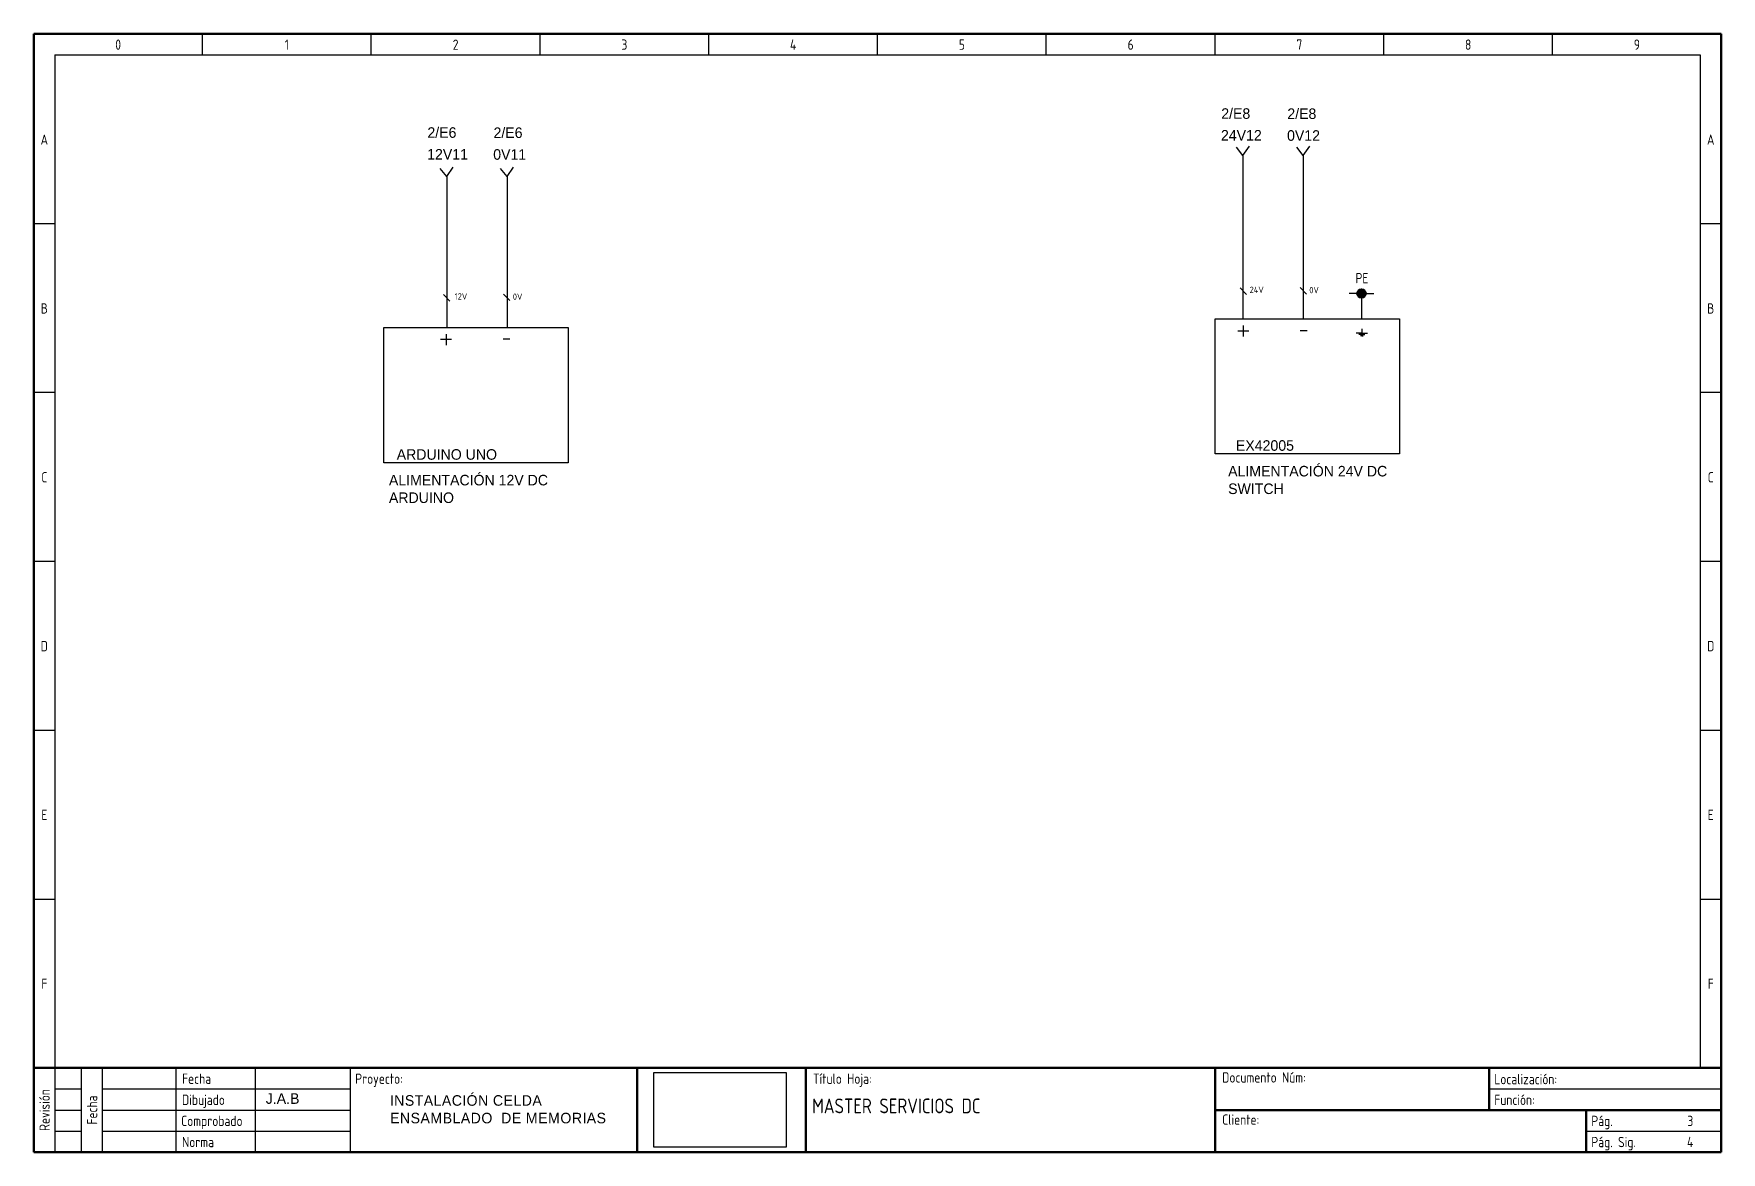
# Model space of a CAD drawing. Header units: millimetres. Extents: x 0 to 400, y 0 to 265.
import ezdxf
from ezdxf.enums import TextEntityAlignment as Align

# ---------------------------------------------------------------- set-up
doc = ezdxf.new("R2010")
doc.units = ezdxf.units.MM
doc.linetypes.add('Caddy_Solid', pattern=[0])
doc.layers.add('Caddy_1', color=7, linetype='Continuous', lineweight=25)
doc.styles.add('Caddy_Vectorfont1p', font='isocp___.ttf', dxfattribs={"width": 0.9})
picture_1 = doc.add_image_def('image1.jpg', size_in_pixel=(592, 334))

# ---------------------------------------------------------------- blocks, each defined once
blk = doc.blocks.new('Blk3')
at = {"layer": 'Caddy_1', "linetype": 'Caddy_Solid', "lineweight": 50}
for p, q in [((10, 30), (410, 30)), ((153, 30), (153, 10)), ((193, 30), (193, 10)), ((290, 30), (290, 10)), ((355, 20), (355, 30)), ((290, 20), (410, 20)), ((378, 10), (378, 20)), ((410, 10), (10, 10))]:
    blk.add_line(p, q, dxfattribs=at)
at = {"layer": 'Caddy_1', "linetype": 'Caddy_Solid', "lineweight": 25}
for p, q in [((10, 30), (15, 30)), ((15, 30), (15, 10)), ((21.25, 30), (21.25, 10)), ((26.25, 30), (26.25, 10)), ((43.75, 10), (43.75, 30)), ((62.5, 30), (62.5, 10)), ((85, 30), (85, 10)), ((15, 25), (21.25, 25)), ((26.25, 25), (85, 25)), ((355, 25), (410, 25)), ((15, 20), (21.25, 20)), ((26.25, 20), (85, 20)), ((15, 15), (21.25, 15)), ((26.25, 15), (85, 15)), ((378, 15), (410, 15))]:
    blk.add_line(p, q, dxfattribs=at)
at = {"layer": 'Caddy_1', "lineweight": 25, "style": 'Caddy_Vectorfont1p', "width": 0.9}
for s, p in [('Fecha', (45.15, 26.2)), ('Proyecto:', (86.2, 26.2)), ('Título Hoja:', (194.7, 26.2)), ('Documento Núm:', (291.7, 26.5)), ('Localización:', (356.2, 26.1)), ('Dibujado', (45.15, 21.2)), ('Función:', (356.2, 21.2)), ('Comprobado', (44.94, 16.2)), ('Cliente:', (291.7, 16.5)), ('Pág.', (379.2, 16.2)), ('Norma', (45.15, 11.2)), ('Pág. Sig.', (379.2, 11.2))]:
    blk.add_text(s, height=2.45, dxfattribs=at).set_placement(p)
for s, p in [('Revisión', (13.8, 20)), ('Fecha', (25.05, 20))]:
    blk.add_text(s, height=2.45, rotation=90, dxfattribs=at).set_placement(p, align=Align.CENTER)
blk = doc.blocks.new('Blk4')
at = {"layer": 'Caddy_1', "linetype": 'Caddy_Solid', "lineweight": 50}
for p, q in [((10, 10), (10, 275)), ((10, 275), (410, 275)), ((410, 275), (410, 10))]:
    blk.add_line(p, q, dxfattribs=at)
at = {"layer": 'Caddy_1', "linetype": 'Caddy_Solid', "lineweight": 25}
for p, q in [((50, 270), (50, 275)), ((90, 270), (90, 275)), ((130, 270), (130, 275)), ((170, 270), (170, 275)), ((210, 270), (210, 275)), ((250, 270), (250, 275)), ((290, 270), (290, 275)), ((330, 270), (330, 275)), ((370, 270), (370, 275)), ((15, 270), (15, 30)), ((15, 270), (405, 270)), ((405, 270), (405, 30)), ((15, 230), (10, 230)), ((410, 230), (405, 230)), ((15, 190), (10, 190)), ((410, 190), (405, 190)), ((15, 150), (10, 150)), ((410, 150), (405, 150)), ((10, 110), (15, 110)), ((405, 110), (410, 110)), ((10, 70), (15, 70)), ((405, 70), (410, 70))]:
    blk.add_line(p, q, dxfattribs=at)
at = {"layer": 'Caddy_1', "lineweight": 25, "style": 'Caddy_Vectorfont1p', "width": 0.9}
for s, p in [('0', (30, 271.2)), ('1', (70, 271.2)), ('2', (110, 271.2)), ('3', (150, 271.2)), ('4', (190, 271.2)), ('5', (230, 271.2)), ('6', (270, 271.2)), ('7', (310, 271.2)), ('8', (350, 271.2)), ('9', (390, 271.2)), ('A', (12.5, 248.7)), ('A', (407.5, 248.7)), ('B', (12.5, 208.7)), ('B', (407.5, 208.7)), ('C', (12.5, 168.7)), ('C', (407.5, 168.7)), ('D', (12.5, 128.7)), ('D', (407.5, 128.7)), ('E', (12.5, 88.7)), ('E', (407.5, 88.7)), ('F', (12.5, 48.7)), ('F', (407.5, 48.7))]:
    blk.add_text(s, height=2.45, dxfattribs=at).set_placement(p, align=Align.CENTER)

msp = doc.modelspace()

# ---------------------------------------------------------------- hatches: boundary and pattern name
at = {"layer": 'Caddy_1'}
h = msp.add_hatch(dxfattribs=at)
h.set_pattern_fill('_USER', color=256, scale=0.1, angle=28.6479, style=0, double=1, pattern_type=0)
h.set_pattern_definition([(28.64789, (109.71302, -59.09579), (-0.047942554, 0.087758256), []), (118.64789, (109.71302, -59.09579), (-0.087758256, -0.047942554), [])])
edge = h.paths.add_edge_path(flags=0)
edge.add_arc((314.71, 203.4), 1, 0, 360)

# ---------------------------------------------------------------- linework, layer by layer
for p, q in [((286.59, 236.1, -1), (285.06, 238.06)), ((286.59, 236.1, -1), (288.15, 238.33)), ((300.9, 236.1), (299.37, 238.06, 1)), ((300.9, 236.1), (302.46, 238.33, 1)), ((97.86, 231.09, -1), (96.34, 233.04)), ((97.86, 231.09, -1), (99.42, 233.31)), ((112.17, 231.09), (110.64, 233.04, 1)), ((112.17, 231.09), (113.73, 233.31, 1)), ((285.92, 204.71, 0.03), (287.43, 203.15, 0.03)), ((300.14, 204.84), (301.65, 203.27)), ((97.13, 203.14, 0.03), (98.64, 201.57, 0.03)), ((111.35, 203.27), (112.86, 201.7)), ((96.41, 192.54), (99.02, 192.54)), ((97.71, 193.79), (97.71, 191.18)), ((111.21, 192.63), (112.85, 192.63)), ((285.37, 194.55), (287.99, 194.55)), ((286.68, 195.8), (286.68, 193.18)), ((300.18, 194.64), (301.82, 194.64)), ((314.77, 194.02), (313.43, 194.02)), ((314.79, 193.66), (314.04, 193.66)), ((314.79, 193.37), (314.45, 193.37)), ((314.75, 193.66), (315.5, 193.66)), ((314.75, 193.37), (315.09, 193.37)), ((314.77, 195.06), (314.77, 194.02)), ((314.77, 194.02), (316.11, 194.02))]:
    msp.add_line(p, q)
at = {"linetype": 'Continuous'}
for p, q in [((286.59, 236.1, -1), (286.59, 197.43, -1)), ((300.9, 236.1), (300.9, 197.43)), ((97.86, 231.09, -1), (97.86, 195.31, -1)), ((112.17, 231.09), (112.17, 195.31)), ((314.71, 203.4), (311.8, 203.4)), ((314.71, 203.4), (317.63, 203.4)), ((314.71, 202.4), (314.71, 197.42))]:
    msp.add_line(p, q, dxfattribs=at)
for points in [[(280.02, 165.43), (280.02, 197.43), (323.69, 197.43), (323.69, 165.43)], [(82.97, 163.31), (82.97, 195.31), (126.65, 195.31), (126.65, 163.31)]]:
    msp.add_lwpolyline(points, close=True)
at = {"layer": 'Caddy_1', "lineweight": 40}
msp.add_circle((314.71, 203.4), 1, dxfattribs=at)
msp.add_circle((314.71, 203.4), 1, dxfattribs=at)

# ---------------------------------------------------------------- block references
at = {"layer": 'Caddy_1'}
for name in ['Blk4', 'Blk3']:
    msp.add_blockref(name, (-10.02, -10.07), dxfattribs=at)

# ---------------------------------------------------------------- texts
at = {"char_height": 2.5, "attachment_point": 1}
for s, insert, width in [('{2/E8}', (281.46, 247.28), 12.5931), ('{2/E8}', (297.12, 247.24), 12.5931), ('{2/E6}', (93.29, 242.78), 12.5931), ('{2/E6}', (108.96, 242.74), 12.5931), ('{24V12}', (281.39, 242.13), 12.5931), ('{0V12}', (297.06, 242.08), 12.5931), ('{12V11}', (93.23, 237.63), 12.5931), ('{0V11}', (108.89, 237.59), 12.5931), ('{EX42005}', (284.94, 168.63), 43.6773), ('{ARDUINO UNO}', (86.01, 166.51), 43.6773), ('{ALIMENTACIÓN 12V DC \\PARDUINO}', (84.17, 160.43), 52.0322), ('{ALIMENTACIÓN 24V DC \\PSWITCH}', (283.09, 162.55), 52.0322), ('{\\C5;J.A.B}', (54.97, 13.9), 20.0109), ('{\\C5;\\T1.05;INSTALACIÓN CELDA ENSAMBLADO  DE MEMORIAS}', (84.43, 13.45), 51.3134)]:
    msp.add_mtext(s, dxfattribs=dict(at, insert=insert, width=width))
at = {"layer": 'Caddy_1', "lineweight": 25, "style": 'Caddy_Vectorfont1p', "width": 0.9}
msp.add_text('PE', height=2.45, dxfattribs=at).set_placement((313.28, 205.81, -1))
for s, p in [('24V', (291.54, 203.52, 0.03)), ('0V', (304.6, 203.46, 0.31)), ('12V', (102.74, 201.95, 0.03)), ('0V', (115.81, 201.89, 0.31))]:
    msp.add_text(s, height=1.5, dxfattribs=at).set_placement(p, align=Align.RIGHT)
at = {"layer": 'Caddy_1', "color": 5, "lineweight": 25, "true_color": 0x0000ff, "style": 'Caddy_Vectorfont1p', "width": 0.9}
msp.add_text('MASTER SERVICIOS DC', height=3.5, dxfattribs=at).set_placement((184.49, 9.16, -1))
for s, p in [('3', (393.35, 6.13, -1)), ('4', (393.35, 1.13, -1))]:
    msp.add_text(s, height=2.45, dxfattribs=at).set_placement(p, align=Align.RIGHT)

# ---------------------------------------------------------------- pictures from other files: only their frames are drawn
image = msp.add_image(picture_1, insert=(146.94, 1.12), size_in_units=(31.36, 17.69))

doc.saveas('drawing.dxf')
